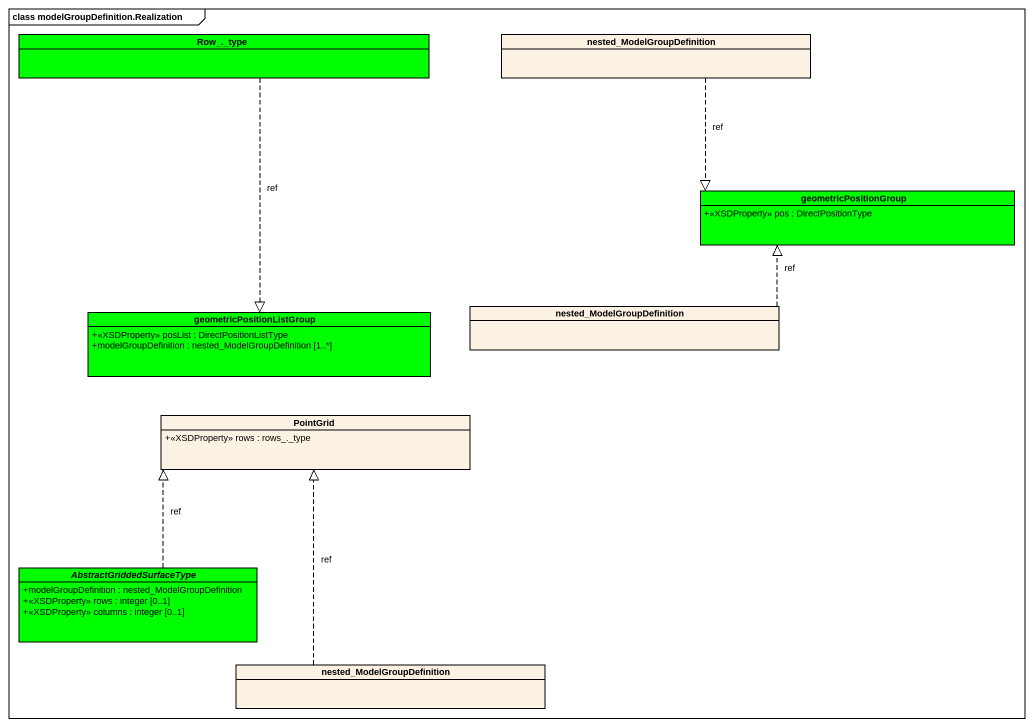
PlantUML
@startuml
mainframe class modelGroupDefinition.Realization
hide circle
hide empty members
skinparam classAttributeIconSize 0
class "Row_._type" as Row_type #00FF00
class nested_ModelGroupDefinition
class geometricPositionGroup #00FF00 {
  +<<XSDProperty>> pos : DirectPositionType
}
class geometricPositionListGroup #00FF00 {
  +<<XSDProperty>> posList : DirectPositionListType
  +modelGroupDefinition : nested_ModelGroupDefinition [1..*]
}
class "nested_ModelGroupDefinition" as nested_ModelGroupDefinition_2
class PointGrid {
  +<<XSDProperty>> rows : rows_._type
}
abstract class AbstractGriddedSurfaceType #00FF00 {
  +modelGroupDefinition : nested_ModelGroupDefinition
  +<<XSDProperty>> rows : integer [0..1]
  +<<XSDProperty>> columns : integer [0..1]
}
class "nested_ModelGroupDefinition" as nested_ModelGroupDefinition_3
Row_type ..|> geometricPositionListGroup : ref
nested_ModelGroupDefinition ..|> geometricPositionGroup : ref
nested_ModelGroupDefinition_2 .right.|> geometricPositionGroup : ref
AbstractGriddedSurfaceType .up.|> PointGrid : ref
nested_ModelGroupDefinition_3 .up.|> PointGrid : ref
@enduml
